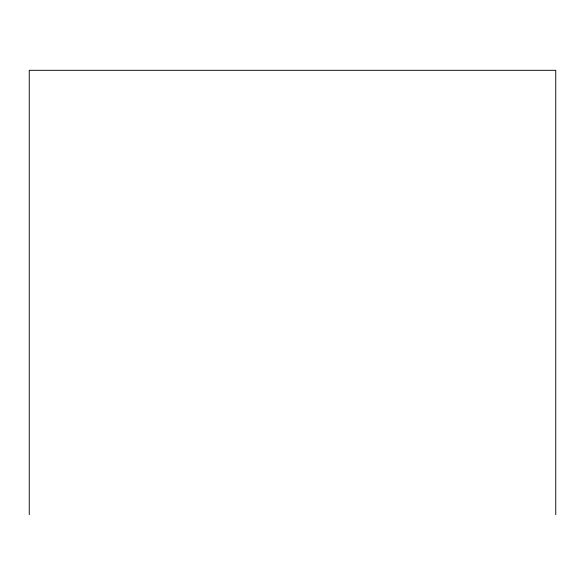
<?xml version="1.0" encoding="UTF-8"?>
<svg xmlns="http://www.w3.org/2000/svg" width="585" height="585" viewBox="0 0 585 585"><rect width="100%" height="100%" fill="white"/><g stroke="black" fill="none" stroke-linecap="round" stroke-linejoin="round"><path stroke-width="0.88" d="M555.75 514.69L555.75 70.31L29.25 70.31L29.25 514.69"/></g></svg>
